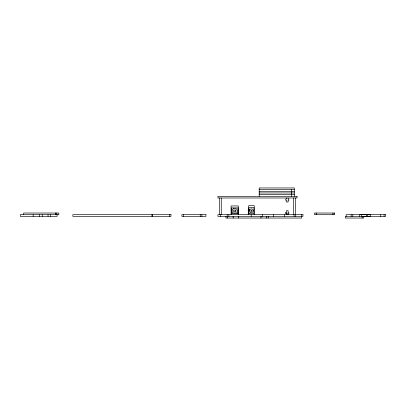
<?xml version="1.0" encoding="UTF-8"?>
<svg xmlns="http://www.w3.org/2000/svg" width="406" height="406" viewBox="0 0 406 406"><rect width="100%" height="100%" fill="white"/><g stroke="black" fill="none" stroke-linecap="round" stroke-linejoin="round"><path stroke-width="0.61" d="M259.201 189.632L294.294 189.632M259.201 191.302L294.294 191.302M259.201 192.972L294.294 192.972M259.201 194.647L294.294 194.647M238.276 209.293L238.667 209.293M248.01 210.019L249.223 210.019M285.799 213.028L287.052 213.028L287.052 214.698M237.749 213.196L238.028 213.196M238.276 213.196L238.667 213.196M248.01 213.749L253.958 213.749L253.958 207.623L248.944 207.623L248.944 213.749M368.973 216.251L370.642 216.398L363.416 216.545M384.086 214.698L384.086 216.368M380.742 214.698L380.742 216.368M370.607 214.698L370.607 216.368M363.751 216.368L363.751 218.037L345.374 218.037L345.374 216.368L366.313 216.368L366.313 214.698L346.151 214.698L346.151 216.368M362.137 216.368L362.137 218.037M361.304 214.698L361.304 216.368M359.63 214.698L359.63 216.368M352.834 214.698L352.834 216.368M351.165 214.698L351.165 216.368M332.961 213.028L332.961 214.698M316.254 213.028L316.254 214.698M301.663 216.368L301.628 218.037L225.909 218.037L225.909 216.368M301.303 214.698L301.303 216.368M295.735 214.698L295.735 216.368M295.35 197.986L295.35 214.698M294.294 196.316L294.294 187.963L259.201 187.963L259.201 196.316M294.061 214.698L294.061 216.368M293.68 197.986L293.68 214.698M291.508 189.632L291.508 196.316M288.113 197.986L288.113 199.102L288.833 199.102L288.833 200.325L288.113 200.325L288.113 201.995L286.438 201.995L286.438 200.325L285.717 200.325L285.717 199.102L286.438 199.102L286.438 197.986M288.113 214.698L288.113 213.581L288.833 213.581L288.833 212.358L288.113 212.358L288.113 210.689L286.438 210.689L286.438 212.358L285.717 212.358L285.717 213.581L286.438 213.581L286.438 214.698M284.591 214.698L284.591 216.368M273.451 214.698L273.451 216.368M268.209 216.368L268.209 218.037M266.569 216.368L266.569 218.037M262.312 214.698L262.312 216.368M261.002 216.368L261.002 218.037M254.237 214.698L254.237 205.675L248.665 205.675L248.665 214.698M251.172 214.698L251.172 216.368M238.718 216.368L238.718 218.037M238.307 214.698L238.307 205.954L231.065 205.954L231.065 214.698M233.151 216.368L233.151 218.037M228.893 214.698L228.893 216.368M227.578 216.368L227.578 218.037M227.223 214.698L227.223 216.368M221.27 197.986L221.27 214.698M220.702 214.698L220.702 216.368M219.6 197.986L219.6 214.698M201.909 214.698L201.909 216.368M200.239 214.698L200.239 216.368M183.527 214.698L183.527 216.368M169.322 214.698L169.322 216.368M152.61 214.698L152.61 216.368M151.951 214.698L151.951 216.368M57.109 214.698L57.109 216.368L20.3 216.368L20.3 214.698L58.794 214.698L58.794 213.028L23.7 213.028L23.7 214.698M56.008 213.028L56.008 214.698M55.952 213.028L55.952 214.698M50.704 214.698L50.704 216.368M48.04 214.698L48.04 216.368M42.224 214.698L42.224 216.368M39.565 214.698L39.565 216.368M33.16 214.698L33.16 216.368M248.944 209.851A2.588 2.588 0 0 1 249.142 209.318M233.293 208.735L232.176 209.851L232.176 212.917L237.19 212.917L237.19 209.851L236.079 208.735L233.293 208.735M363.964 214.642L367.247 214.652L363.964 214.642M363.964 216.312L367.247 216.322L363.964 216.312M297.025 196.316L217.926 196.316L217.926 197.986L297.025 197.986L297.025 196.316M238.028 207.902L231.344 207.902L231.344 213.749L238.028 213.749L238.028 207.902M235.8 210.13L233.572 210.13L233.572 211.521L235.8 211.521L235.8 210.13M334.635 213.028L314.579 213.028L314.579 214.698L334.635 214.698L334.635 213.028M368.973 214.434L360.508 214.728L370.642 214.728L368.973 214.434M170.992 214.698L72.852 214.698L72.852 216.368L170.992 216.368L170.992 214.698M205.938 214.698L181.858 214.698L181.858 216.368L205.938 216.368L205.938 214.698M302.972 214.698L217.926 214.698L217.926 216.368L302.972 216.368L302.972 214.698M385.7 214.698L367.318 214.698L367.318 216.368L385.7 216.368L385.7 214.698M250.543 212.257A1.812 1.812 0 0 0 253.263 210.689A1.812 1.812 0 0 0 250.543 209.12A1.812 1.812 0 0 0 250.543 212.257M251.172 211.171A0.558 0.558 0 0 0 252.009 210.689A0.558 0.558 0 0 0 251.172 210.206A0.558 0.558 0 0 0 251.172 211.171"/></g></svg>
